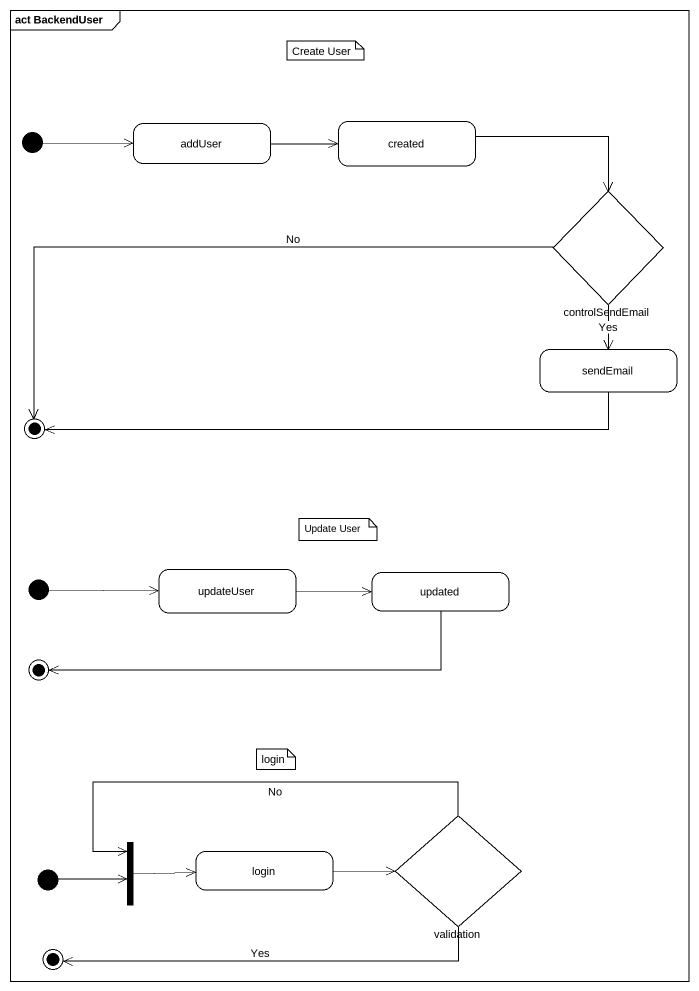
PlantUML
@startuml
mainframe act BackendUser
hide empty description
state addUser
state created
state initial1 <<start>>
state controlSendEmail <<choice>>
state sendEmail
state final1 <<end>>
state initial2 <<start>>
state updateUser
state updated
state final2 <<end>>
state fork1 <<join>>
state login
state validation <<choice>>
state initial3 <<start>>
state final3 <<end>>
addUser -right-> created
created -right-> controlSendEmail
initial1 -right-> addUser
controlSendEmail --> sendEmail : Yes
controlSendEmail -left-> final1 : No
sendEmail -left-> final1
initial2 -right-> updateUser
updateUser -right-> updated
updated -left-> final2
fork1 -right-> login
login -right-> validation
validation -left-> fork1 : No
validation -left-> final3 : Yes
initial3 -right-> fork1
note as N1
  Create User
end note
note as N2
  Update User
end note
note as N3
  login
end note
@enduml
